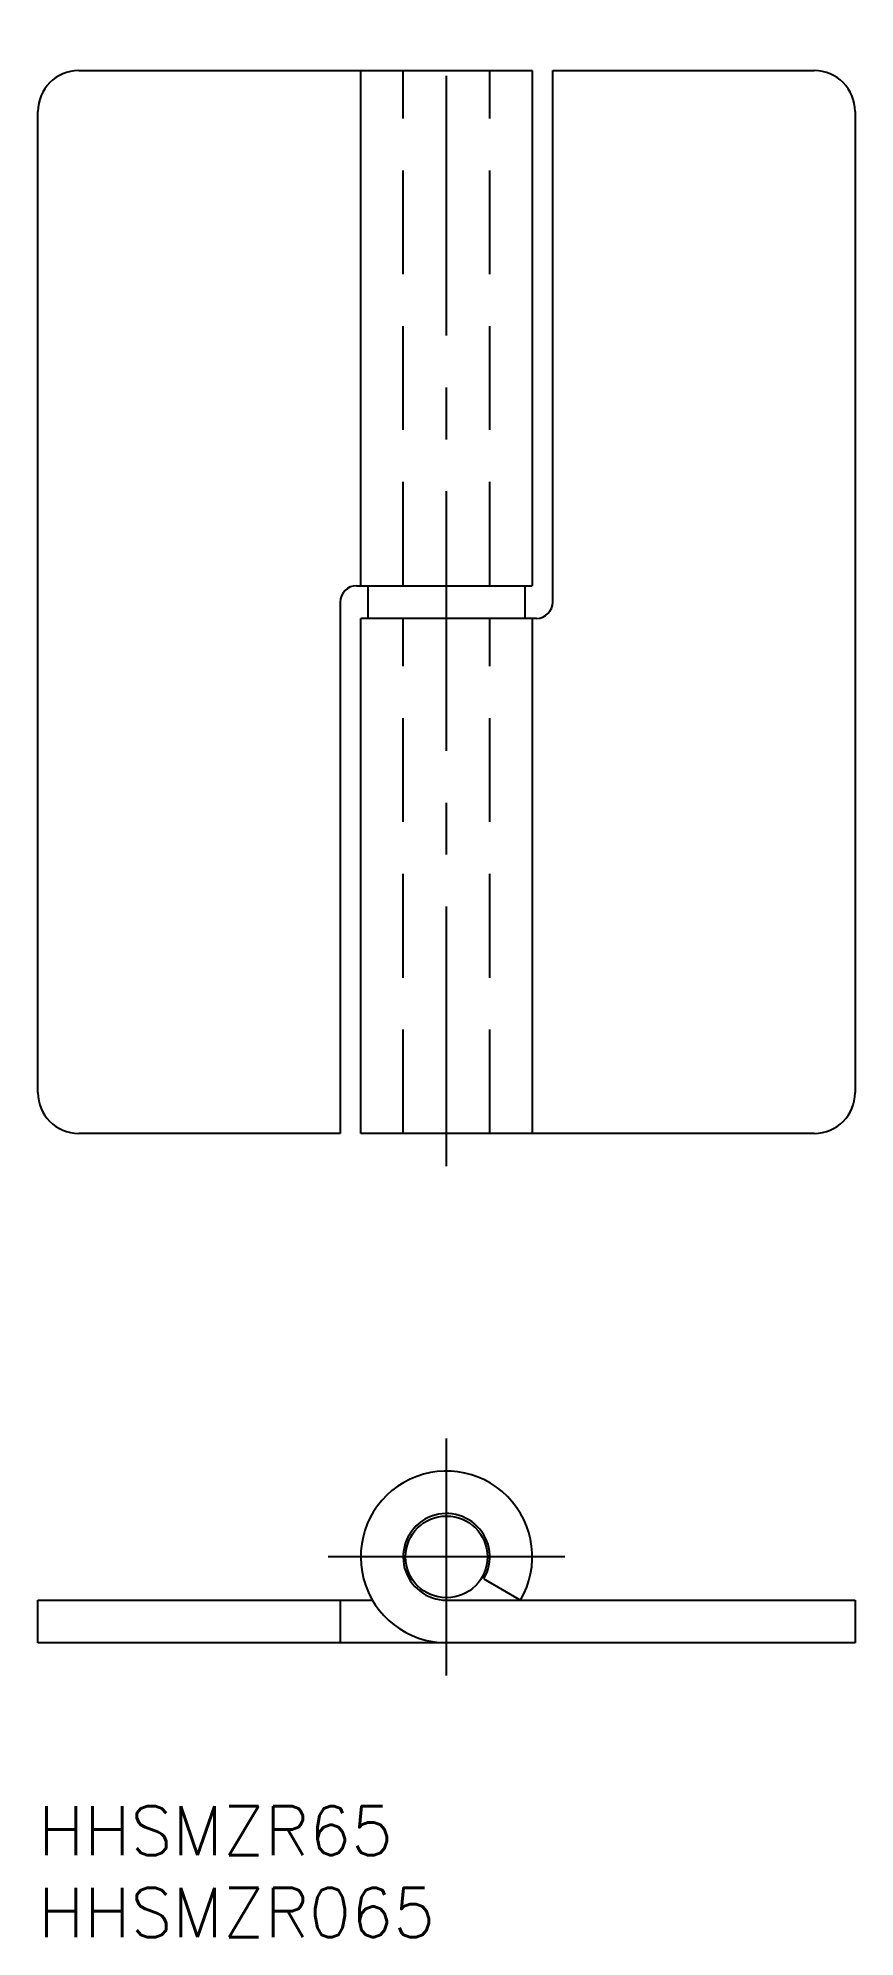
# Model space of a CAD drawing. Extents: x 0 to 50, y -8 to 108.
import ezdxf

# ---------------------------------------------------------------- set-up
doc = ezdxf.new("R2010")
doc.units = 0
doc.header["$LTSCALE"] = 0.5
doc.linetypes.add('CENTER', pattern=[50.8, 31.75, -6.35, 6.35, -6.35])
doc.linetypes.add('DASHED', pattern=[19.05, 12.7, -6.35])
for name, color, linetype in [('MSM_CENTER', 1, 'CENTER'), ('MSM_CONTINUOUS', 7, 'CONTINUOUS'), ('MSM_DASHED', 4, 'DASHED'), ('MSM_PART_NUMBER', 7, 'CONTINUOUS')]:
    doc.layers.add(name, color=color, linetype=linetype)
doc.styles.get("Standard").update_dxf_attribs({"font": 'txt.shx', "height": 3, "bigfont": 'bigfont.shx'})

# ---------------------------------------------------------------- blocks, each defined once
blk = doc.blocks.new('*U2')
at = {"layer": 'MSM_PART_NUMBER'}
blk.add_text('HHSMZR65', height=3, dxfattribs=at).set_placement((0, -3))
blk = doc.blocks.new('*U3')
at = {"layer": 'MSM_PART_NUMBER'}
blk.add_text('HHSMZR065', height=3, dxfattribs=at).set_placement((0, -8))

msp = doc.modelspace()

# ---------------------------------------------------------------- linework, layer by layer
at = {"layer": 'MSM_CENTER'}
for p, q in [((25, 39.15), (25, 108.15)), ((25, 8), (25, 22.5)), ((32.25, 15.25), (17.75, 15.25))]:
    msp.add_line(p, q, dxfattribs=at)
at = {"layer": 'MSM_CONTINUOUS'}
for p, q in [((2.5, 106.15), (30.25, 106.15)), ((19.75, 74.65), (19.75, 106.15)), ((30.25, 106.15), (30.25, 74.65)), ((31.5, 73.65), (31.5, 106.15)), ((31.5, 106.15), (47.5, 106.15)), ((0, 43.65), (0, 103.65)), ((50, 103.65), (50, 43.65)), ((19.5, 74.65), (30.25, 74.65)), ((20.2, 72.65), (20.2, 74.65)), ((29.8, 74.65), (29.8, 72.65)), ((18.5, 73.65), (18.5, 41.15)), ((19.75, 41.15), (19.75, 72.65)), ((30.5, 72.65), (19.75, 72.65)), ((30.25, 72.65), (30.25, 41.15)), ((18.5, 41.15), (2.5, 41.15)), ((47.5, 41.15), (19.75, 41.15)), ((27.29, 13.91), (29.53, 12.6)), ((0, 10), (0, 12.6)), ((0, 12.6), (20.47, 12.6)), ((18.5, 12.6), (18.5, 10)), ((25, 12.6), (50, 12.6)), ((50, 12.6), (50, 10)), ((50, 10), (0, 10))]:
    msp.add_line(p, q, dxfattribs=at)
msp.add_circle((25, 15.25), 2.5, dxfattribs=at)
for centre, radius, start, end in [((2.5, 103.65), 2.5, 90, 180), ((47.5, 103.65), 2.5, 0, 90), ((19.5, 73.65), 1, 90, 180), ((30.5, 73.65), 1, 270, 0), ((2.5, 43.65), 2.5, 180, 270), ((47.5, 43.65), 2.5, 270, 0), ((25, 15.25), 5.25, 329.6845, 270), ((25, 15.25), 2.65, 329.6845, 270)]:
    msp.add_arc(centre, radius, start, end, dxfattribs=at)
at = {"layer": 'MSM_DASHED'}
for p, q in [((22.35, 74.65), (22.35, 106.15)), ((27.65, 74.65), (27.65, 106.15)), ((22.35, 41.15), (22.35, 72.65)), ((27.65, 41.15), (27.65, 72.65))]:
    msp.add_line(p, q, dxfattribs=at)

# ---------------------------------------------------------------- block references
at = {"layer": 'MSM_CONTINUOUS'}
for name in ['*U2', '*U3']:
    msp.add_blockref(name, (0, 0), dxfattribs=at)

doc.saveas('drawing.dxf')
